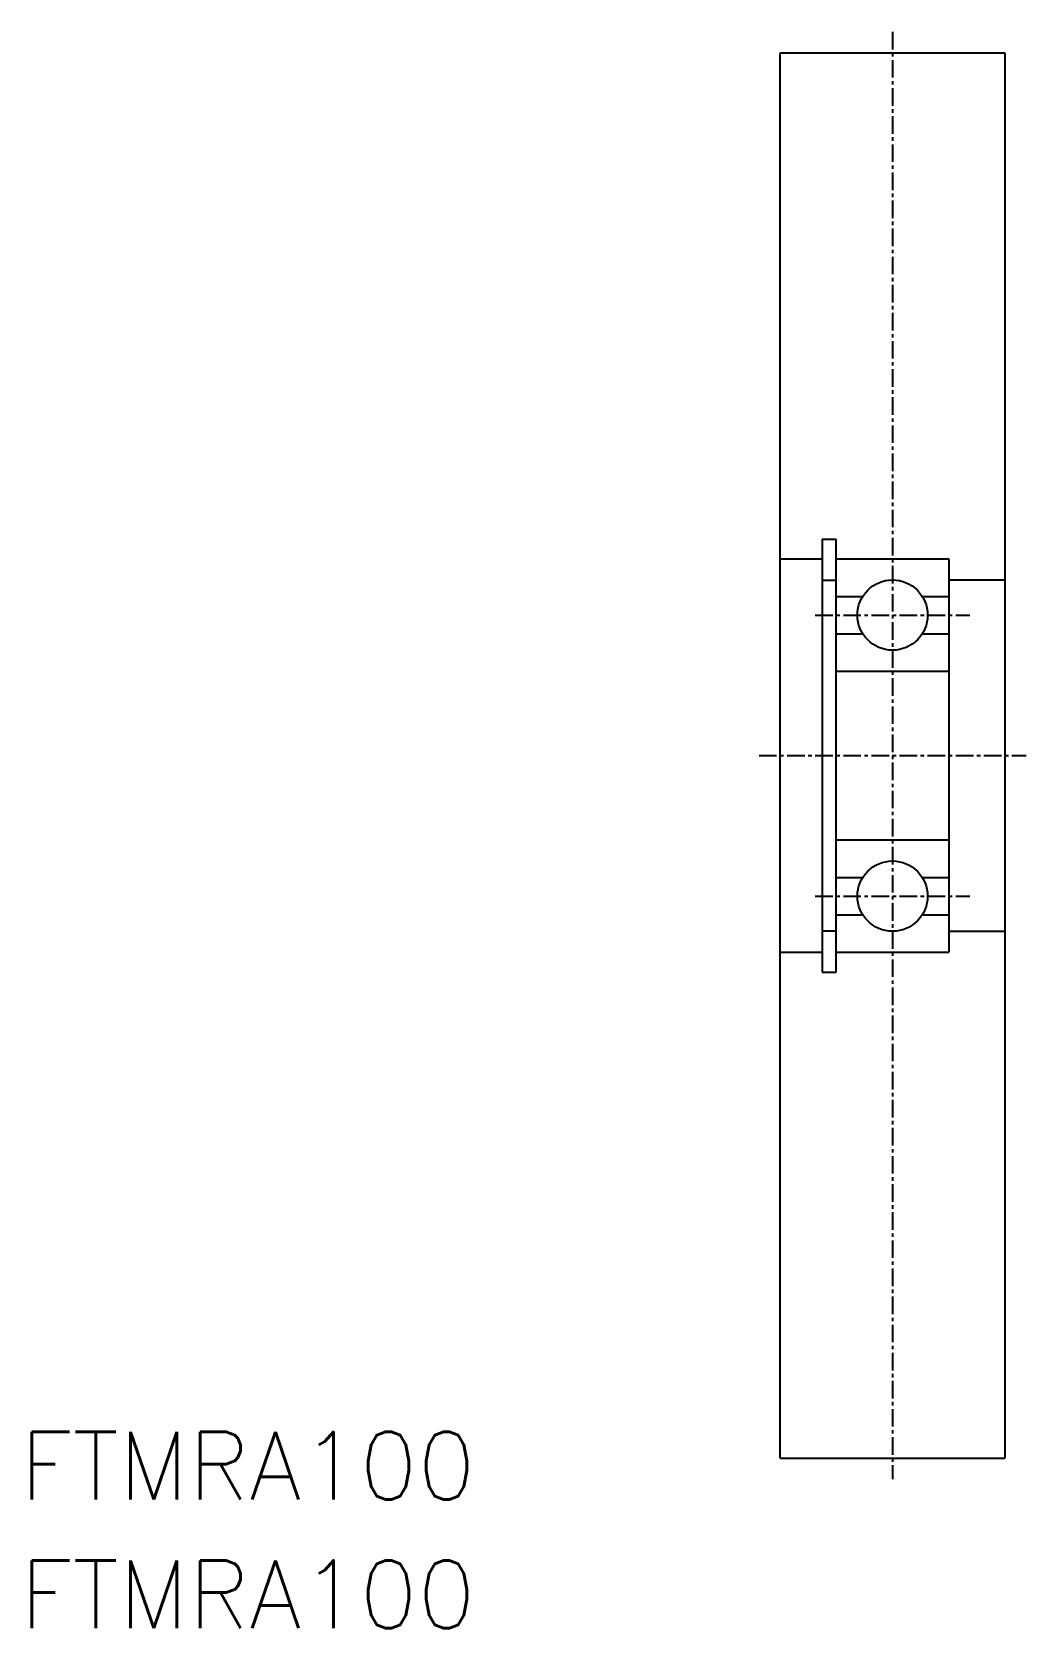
# Model space of a CAD drawing. Extents: x 155 to 226, y 104 to 218.
import ezdxf

# ---------------------------------------------------------------- set-up
doc = ezdxf.new("R2010")
doc.units = 0
doc.linetypes.add('CENTER', pattern=[2, 1.25, -0.25, 0.25, -0.25])
doc.layers.get('0').update_dxf_attribs({"linetype": 'CONTINUOUS'})
doc.layers.add('CENTER', color=1, linetype='CENTER')
doc.styles.get("Standard").update_dxf_attribs({"font": 'txt.shx'})

msp = doc.modelspace()

# ---------------------------------------------------------------- linework, layer by layer
at = {"color": 7, "linetype": 'CONTINUOUS'}
for p, q in [((208.07, 216.55), (224.07, 216.55)), ((208.07, 116.55), (208.07, 216.55)), ((224.07, 216.55), (224.07, 116.55)), ((211.07, 181.95), (212.07, 181.95)), ((211.07, 181.95), (211.07, 151.15)), ((212.07, 151.15), (212.07, 181.95)), ((208.07, 180.55), (211.07, 180.55)), ((212.07, 180.55), (220.07, 180.55)), ((220.07, 180.55), (220.07, 152.55)), ((211.07, 179.03), (212.07, 179.03)), ((220.07, 179.05), (224.07, 179.05)), ((212.07, 177.88), (213.96, 177.88)), ((218.19, 177.88), (220.07, 177.88)), ((212.07, 175.22), (213.96, 175.22)), ((218.19, 175.22), (220.07, 175.22)), ((212.07, 172.55), (220.07, 172.55)), ((212.07, 160.55), (220.07, 160.55)), ((212.07, 157.88), (213.96, 157.88)), ((218.19, 157.88), (220.07, 157.88)), ((212.07, 155.22), (213.96, 155.22)), ((218.19, 155.22), (220.07, 155.22)), ((211.07, 154.07), (212.07, 154.07)), ((220.07, 154.05), (224.07, 154.05)), ((208.07, 152.55), (211.07, 152.55)), ((212.07, 152.55), (220.07, 152.55)), ((211.07, 151.15), (212.07, 151.15)), ((208.07, 116.55), (224.07, 116.55))]:
    msp.add_line(p, q, dxfattribs=at)
for centre in [(216.07, 176.55), (216.07, 156.55)]:
    msp.add_circle(centre, 2.5, dxfattribs=at)
at = {"layer": 'CENTER', "color": 1, "linetype": 'CENTER'}
for p, q in [((216.07, 218.05), (216.07, 115.05)), ((210.57, 176.55), (221.57, 176.55)), ((206.57, 166.55), (225.57, 166.55)), ((206.57, 166.55), (225.57, 166.55)), ((210.57, 156.55), (221.57, 156.55))]:
    msp.add_line(p, q, dxfattribs=at)

# ---------------------------------------------------------------- texts
at = {"color": 7, "linetype": 'CONTINUOUS'}
for p in [(154.01, 113.61), (154.01, 104.46)]:
    msp.add_text('FTMRA100', height=4.813, dxfattribs=at).set_placement(p)

doc.saveas('drawing.dxf')
